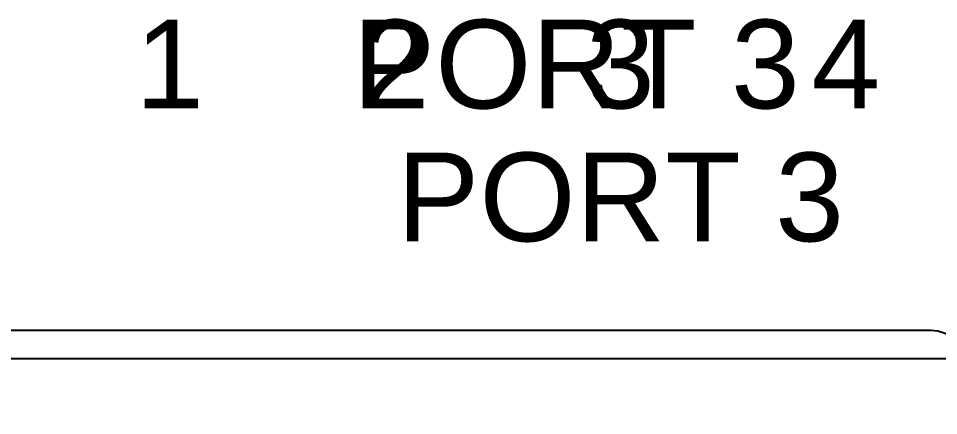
# Model space of a CAD drawing. Extents: x 0.3 to 23.7, y 0.2 to 17.8.
# Drawn here: x 21.206 to 22.022, y 5.911 to 6.264 of the extents above; entities that cross this region are included whole.
import ezdxf
from ezdxf.enums import TextEntityAlignment as Align

# ---------------------------------------------------------------- set-up
doc = ezdxf.new("R2010")
doc.units = 0
doc.header["$MEASUREMENT"] = 0
for name, color, linetype in [('1_01__0-__NONE__EIA-232', 7, 'CONTINUOUS'), ('1_02__1-__NONE__EIA-485', 7, 'CONTINUOUS'), ('1_03__2-___1__10-100BASE-T', 7, 'CONTINUOUS'), ('1_04__3-___1__10-100BASE-T', 7, 'CONTINUOUS'), ('1_05__4-___1__100BASE-FX_M', 7, 'CONTINUOUS'), ('1_06__6-___2__10-100BASE-T', 7, 'CONTINUOUS'), ('1_07__8-___2__100BASE-FX_M', 7, 'CONTINUOUS'), ('2_01__0-__EMPTY', 7, 'CONTINUOUS'), ('2_03__B-___3__DI___4__DO__', 7, 'CONTINUOUS'), ('2_04__1-___4__DI___4__DO_E', 7, 'CONTINUOUS'), ('2_05__C-___4__DI___4__DO_F', 7, 'CONTINUOUS'), ('2_06__D-___4__DI___3__DO_E', 7, 'CONTINUOUS'), ('2_07__2A___8__DO__ELECTROM', 7, 'CONTINUOUS'), ('2_08__2B___8__DO__ELECTROM', 7, 'CONTINUOUS'), ('2_09__2C___8__DO_ELECTROME', 7, 'CONTINUOUS'), ('2_10__2D___8__DO_ELECTROME', 7, 'CONTINUOUS'), ('2_11__2G___8__DO_ELECTROME', 7, 'CONTINUOUS'), ('2_12__3-___8__DI', 7, 'CONTINUOUS'), ('2_13__4-___14__DI', 7, 'CONTINUOUS'), ('2_14__5-___8__AI___20_MA_O', 7, 'CONTINUOUS'), ('2_15__6-___4__AI___4__AO__', 7, 'CONTINUOUS')]:
    doc.layers.add(name, color=color, linetype=linetype)
doc.styles.add('ARIAL', font='arial.ttf')

msp = doc.modelspace()

# ---------------------------------------------------------------- linework, layer by layer
at = {"layer": '2_01__0-__EMPTY'}
msp.add_lwpolyline([(21.05054, 5.40678), (22.01576, 5.40678, 0.414214), (22.04565, 5.43666), (22.04565, 5.45178), (22.28565, 5.45178), (22.28565, 5.43666, 0.414214), (22.31554, 5.40678), (22.67326, 5.40678, 0.414973), (22.70315, 5.43666), (22.70315, 5.95689, 0.414973), (22.67326, 5.98678), (22.31554, 5.98678, 0.414214), (22.28565, 5.95689), (22.28565, 5.94178), (22.04565, 5.94178), (22.04565, 5.95689, 0.414214), (22.01576, 5.98678), (21.05054, 5.98678, 0.414214)], format="xyb", dxfattribs=at)
at = {"layer": '2_03__B-___3__DI___4__DO__'}
msp.add_lwpolyline([(20.80237, 5.96215), (22.40237, 5.96215), (22.40237, 5.35344), (20.80237, 5.35344)], close=True, dxfattribs=at)
at = {"layer": '2_04__1-___4__DI___4__DO_E'}
msp.add_lwpolyline([(20.80237, 5.96215), (22.40237, 5.96215), (22.40237, 5.35344), (20.80237, 5.35344)], close=True, dxfattribs=at)
at = {"layer": '2_05__C-___4__DI___4__DO_F'}
msp.add_lwpolyline([(20.80237, 5.96215), (22.40237, 5.96215), (22.40237, 5.35344), (20.80237, 5.35344)], close=True, dxfattribs=at)
at = {"layer": '2_06__D-___4__DI___3__DO_E'}
msp.add_lwpolyline([(20.80237, 5.96215), (22.40237, 5.96215), (22.40237, 5.35344), (20.80237, 5.35344)], close=True, dxfattribs=at)
at = {"layer": '2_07__2A___8__DO__ELECTROM'}
msp.add_lwpolyline([(20.80237, 5.96215), (22.40237, 5.96215), (22.40237, 5.35344), (20.80237, 5.35344)], close=True, dxfattribs=at)
at = {"layer": '2_08__2B___8__DO__ELECTROM'}
msp.add_lwpolyline([(20.80237, 5.96215), (22.40237, 5.96215), (22.40237, 5.35344), (20.80237, 5.35344)], close=True, dxfattribs=at)
at = {"layer": '2_09__2C___8__DO_ELECTROME'}
msp.add_lwpolyline([(20.80237, 5.96215), (22.40237, 5.96215), (22.40237, 5.35344), (20.80237, 5.35344)], close=True, dxfattribs=at)
at = {"layer": '2_10__2D___8__DO_ELECTROME'}
msp.add_lwpolyline([(20.80237, 5.96215), (22.40237, 5.96215), (22.40237, 5.35344), (20.80237, 5.35344)], close=True, dxfattribs=at)
at = {"layer": '2_11__2G___8__DO_ELECTROME'}
msp.add_lwpolyline([(20.80237, 5.96215), (22.40237, 5.96215), (22.40237, 5.35344), (20.80237, 5.35344)], close=True, dxfattribs=at)
at = {"layer": '2_12__3-___8__DI'}
msp.add_lwpolyline([(20.80237, 5.96215), (22.40237, 5.96215), (22.40237, 5.35344), (20.80237, 5.35344)], close=True, dxfattribs=at)
at = {"layer": '2_13__4-___14__DI'}
msp.add_lwpolyline([(20.80237, 5.96215), (22.40237, 5.96215), (22.40237, 5.35344), (20.80237, 5.35344)], close=True, dxfattribs=at)
at = {"layer": '2_14__5-___8__AI___20_MA_O'}
msp.add_lwpolyline([(20.80237, 5.96215), (22.40237, 5.96215), (22.40237, 5.35344), (20.80237, 5.35344)], close=True, dxfattribs=at)
at = {"layer": '2_15__6-___4__AI___4__AO__'}
msp.add_lwpolyline([(20.80237, 5.96215), (22.40237, 5.96215), (22.40237, 5.35344), (20.80237, 5.35344)], close=True, dxfattribs=at)

# ---------------------------------------------------------------- texts
at = {"layer": '1_01__0-__NONE__EIA-232', "style": 'ARIAL'}
msp.add_text('PORT 3', height=0.078667, dxfattribs=at).set_placement((21.70079, 6.18387), align=Align.CENTER)
at = {"layer": '1_02__1-__NONE__EIA-485', "style": 'ARIAL'}
for s, height, p in [('2', 0.07867, (21.54, 6.18387)), ('3', 0.07867, (21.74, 6.18387)), ('1', 0.07867, (21.34, 6.18387)), ('4', 0.07867, (21.94, 6.18387)), ('PORT 3', 0.078667, (21.74, 6.06602))]:
    msp.add_text(s, height=height, dxfattribs=at).set_placement(p, align=Align.CENTER)
at = {"layer": '1_03__2-___1__10-100BASE-T', "style": 'ARIAL'}
msp.add_text('PORT 3', height=0.078667, dxfattribs=at).set_placement((21.70079, 6.18387), align=Align.CENTER)
at = {"layer": '1_04__3-___1__10-100BASE-T', "style": 'ARIAL'}
for s, height, p in [('2', 0.07867, (21.54, 6.18387)), ('3', 0.07867, (21.74, 6.18387)), ('1', 0.07867, (21.34, 6.18387)), ('4', 0.07867, (21.94, 6.18387)), ('PORT 3', 0.078667, (21.74, 6.06602))]:
    msp.add_text(s, height=height, dxfattribs=at).set_placement(p, align=Align.CENTER)
at = {"layer": '1_05__4-___1__100BASE-FX_M', "style": 'ARIAL'}
msp.add_text('PORT 3', height=0.078667, dxfattribs=at).set_placement((21.70079, 6.18387), align=Align.CENTER)
at = {"layer": '1_06__6-___2__10-100BASE-T', "style": 'ARIAL'}
msp.add_text('PORT 3', height=0.078667, dxfattribs=at).set_placement((21.70079, 6.18387), align=Align.CENTER)
at = {"layer": '1_07__8-___2__100BASE-FX_M', "style": 'ARIAL'}
msp.add_text('PORT 3', height=0.078667, dxfattribs=at).set_placement((21.70079, 6.18387), align=Align.CENTER)

doc.saveas('drawing.dxf')
